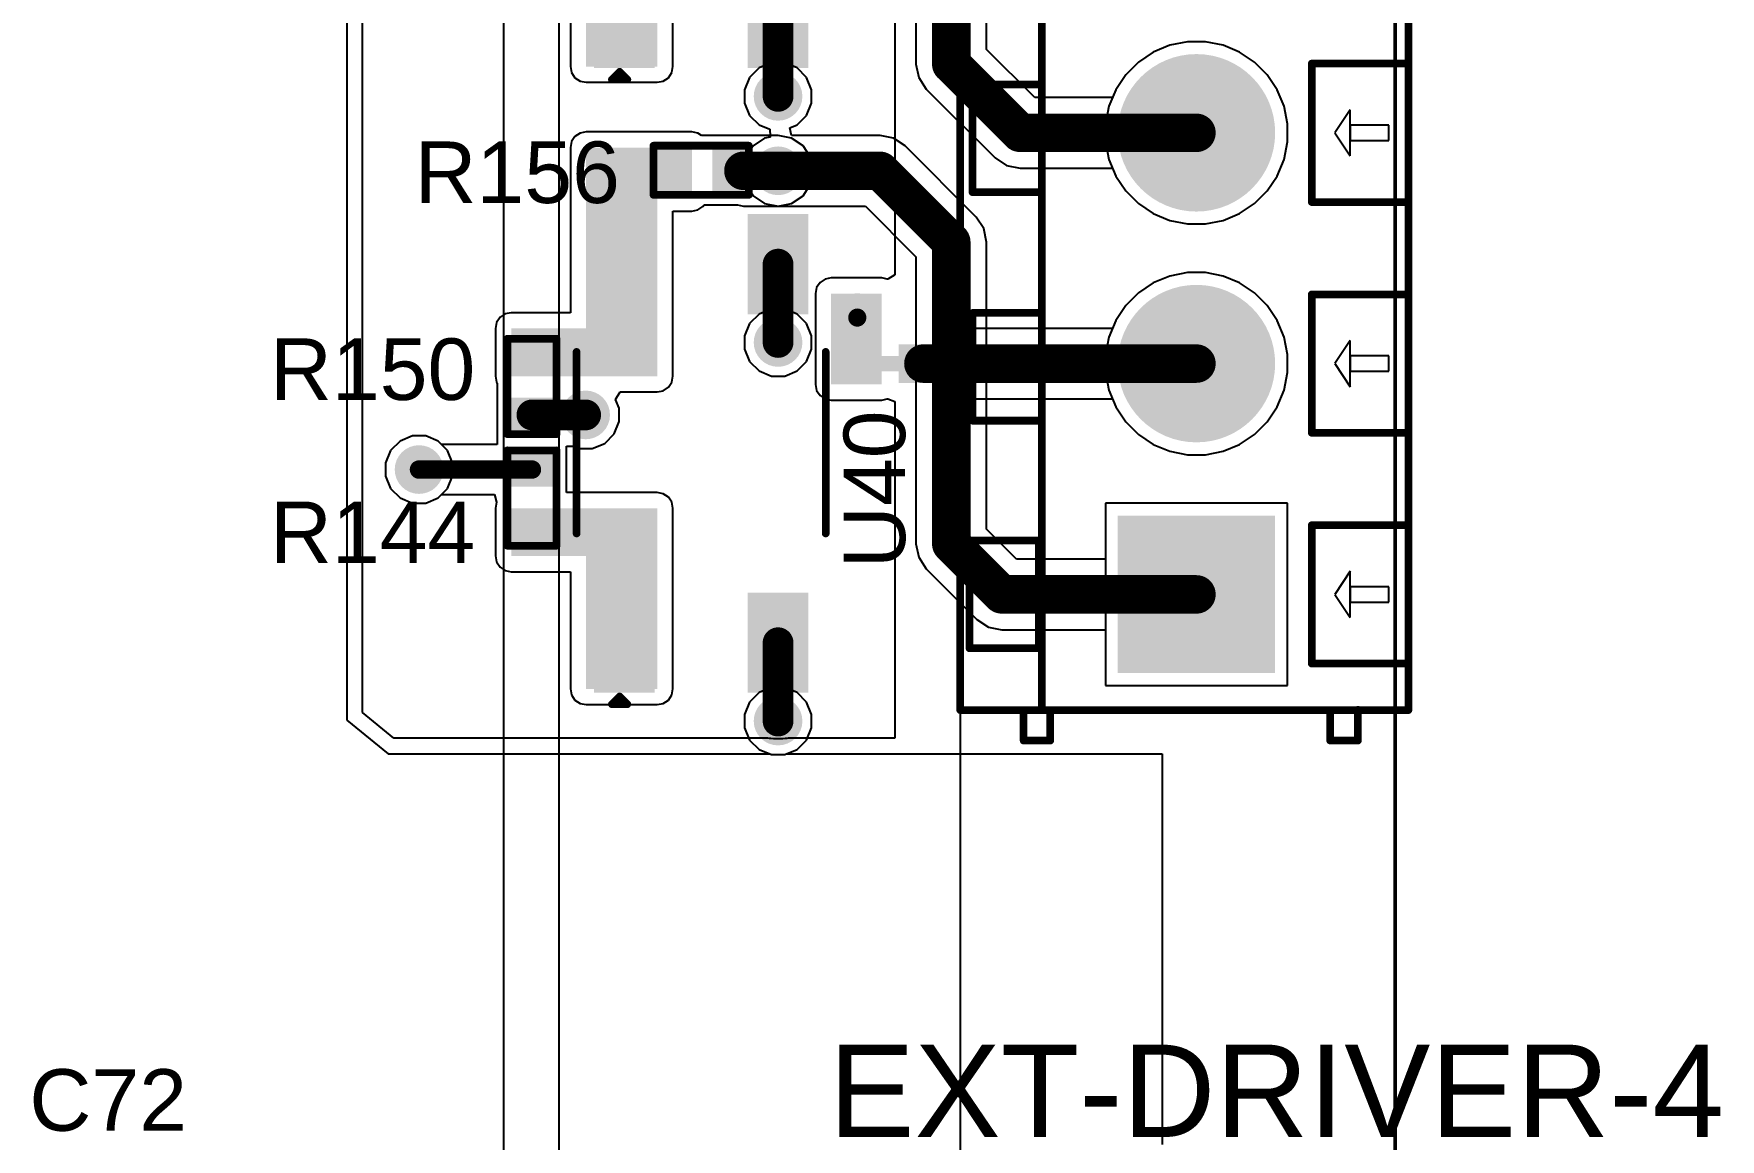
# Model space of a CAD drawing. Header units: millimetres. Extents: x 0 to 5423, y 0 to 5425.
# Drawn here: x 135.34 to 163.19, y 42.13 to 60.38 of the extents above; entities that cross this region are included whole.
import ezdxf

# ---------------------------------------------------------------- set-up
doc = ezdxf.new("R2010")
doc.units = ezdxf.units.MM
for name, color, linetype in [('BottomLayer', 5, 'Continuous'), ('BottomSolder', 6, 'Continuous'), ('MultiLayer', 9, 'Continuous'), ('PadHoleLayer', 156, 'Continuous'), ('TopLayer', 1, 'Continuous'), ('TopOverlay', 2, 'Continuous'), ('TopPaste', 8, 'Continuous'), ('TopSolder', 216, 'Continuous'), ('ViaHoleLayer', 16, 'Continuous')]:
    doc.layers.add(name, color=color, linetype=linetype)
doc.styles.add('Arial', font='', dxfattribs={"height": 0.2})
doc.styles.get('Arial').set_extended_font_data('Arial')

# ---------------------------------------------------------------- blocks, each defined once
blk = doc.blocks.new('N___T___P___41')
at = {"layer": 'TopLayer'}
for points in [[(-0.699, -0.318), (-0.699, 0.318), (-0.241, 0.318), (-0.241, -0.318)], [(0.241, -0.318), (0.241, 0.318), (0.699, 0.318), (0.699, -0.318)], [(-0.385, -0.127), (0.377, -0.127), (0.377, 0.127), (-0.385, 0.127)]]:
    blk.add_hatch(color=1, dxfattribs=at).paths.add_polyline_path(points)
at = {"layer": 'TopPaste'}
for points in [[(-0.699, -0.318), (-0.699, 0.318), (-0.241, 0.318), (-0.241, -0.318)], [(0.241, -0.318), (0.241, 0.318), (0.699, 0.318), (0.699, -0.318)]]:
    blk.add_hatch(color=8, dxfattribs=at).paths.add_polyline_path(points)
blk = doc.blocks.new('SOP_4_2_54_102')
at = {"layer": 'TopLayer'}
for points in [[(-3.85, 1.67), (-2.4, 1.67), (-2.4, 0.87), (-3.85, 0.87)], [(2.4, 1.67), (3.85, 1.67), (3.85, 0.87), (2.4, 0.87)], [(-3.85, -0.87), (-2.4, -0.87), (-2.4, -1.67), (-3.85, -1.67)], [(2.4, -0.87), (3.85, -0.87), (3.85, -1.67), (2.4, -1.67)]]:
    blk.add_hatch(color=1, dxfattribs=at).paths.add_polyline_path(points)
at = {"layer": 'TopPaste'}
for points in [[(-3.85, 1.67), (-2.4, 1.67), (-2.4, 0.87), (-3.85, 0.87)], [(2.4, 1.67), (3.85, 1.67), (3.85, 0.87), (2.4, 0.87)], [(-3.85, -0.87), (-2.4, -0.87), (-2.4, -1.67), (-3.85, -1.67)], [(2.4, -0.87), (3.85, -0.87), (3.85, -1.67), (2.4, -1.67)]]:
    blk.add_hatch(color=8, dxfattribs=at).paths.add_polyline_path(points)
at = {"layer": 'TopSolder'}
for points in [[(-3.952, 1.772), (-2.298, 1.772), (-2.298, 0.768), (-3.952, 0.768)], [(2.298, 1.772), (3.952, 1.772), (3.952, 0.768), (2.298, 0.768)], [(-3.952, -0.768), (-2.298, -0.768), (-2.298, -1.772), (-3.952, -1.772)], [(2.298, -0.768), (3.952, -0.768), (3.952, -1.772), (2.298, -1.772)]]:
    blk.add_hatch(color=216, dxfattribs=at).paths.add_polyline_path(points)
at = {"layer": 'TopOverlay', "const_width": 0.127}
for points in [[(-1.321, 2.057), (1.676, 2.057)], [(-4.14, 1.473), (-4.14, 1.219)], [(-4.14, 1.473), (-4.013, 1.346)], [(-4.013, 1.346), (-4.14, 1.219)], [(-1.321, -2.057), (1.676, -2.057)]]:
    blk.add_lwpolyline(points, dxfattribs=at)
at = {"layer": 'TopOverlay', "const_width": 0.0635}
for points in [[(-1.353, 2.057, 1), (-1.289, 2.057, 1)], [(1.645, 2.057, 1), (1.708, 2.057, 1)], [(-4.172, 1.473, 1), (-4.108, 1.473, 1)], [(-4.172, 1.473, 1), (-4.108, 1.473, 1)], [(-4.045, 1.346, 1), (-3.981, 1.346, 1)], [(-4.045, 1.346, 1), (-3.981, 1.346, 1)], [(-4.172, 1.219, 1), (-4.108, 1.219, 1)], [(-4.172, 1.219, 1), (-4.108, 1.219, 1)], [(-1.353, -2.057, 1), (-1.289, -2.057, 1)], [(1.645, -2.057, 1), (1.708, -2.057, 1)]]:
    blk.add_lwpolyline(points, format="xyb", close=True, dxfattribs=at)
blk = doc.blocks.new('SOP_4_2_54_103')
at = {"layer": 'TopLayer'}
for points in [[(-3.85, 1.67), (-2.4, 1.67), (-2.4, 0.87), (-3.85, 0.87)], [(2.4, 1.67), (3.85, 1.67), (3.85, 0.87), (2.4, 0.87)], [(-3.85, -0.87), (-2.4, -0.87), (-2.4, -1.67), (-3.85, -1.67)], [(2.4, -0.87), (3.85, -0.87), (3.85, -1.67), (2.4, -1.67)]]:
    blk.add_hatch(color=1, dxfattribs=at).paths.add_polyline_path(points)
at = {"layer": 'TopPaste'}
for points in [[(-3.85, 1.67), (-2.4, 1.67), (-2.4, 0.87), (-3.85, 0.87)], [(2.4, 1.67), (3.85, 1.67), (3.85, 0.87), (2.4, 0.87)], [(-3.85, -0.87), (-2.4, -0.87), (-2.4, -1.67), (-3.85, -1.67)], [(2.4, -0.87), (3.85, -0.87), (3.85, -1.67), (2.4, -1.67)]]:
    blk.add_hatch(color=8, dxfattribs=at).paths.add_polyline_path(points)
at = {"layer": 'TopSolder'}
for points in [[(-3.952, 1.772), (-2.298, 1.772), (-2.298, 0.768), (-3.952, 0.768)], [(2.298, 1.772), (3.952, 1.772), (3.952, 0.768), (2.298, 0.768)], [(-3.952, -0.768), (-2.298, -0.768), (-2.298, -1.772), (-3.952, -1.772)], [(2.298, -0.768), (3.952, -0.768), (3.952, -1.772), (2.298, -1.772)]]:
    blk.add_hatch(color=216, dxfattribs=at).paths.add_polyline_path(points)
at = {"layer": 'TopOverlay', "const_width": 0.127}
for points in [[(-1.321, 2.057), (1.676, 2.057)], [(-4.14, 1.473), (-4.14, 1.219)], [(-4.14, 1.473), (-4.013, 1.346)], [(-4.013, 1.346), (-4.14, 1.219)], [(-1.321, -2.057), (1.676, -2.057)]]:
    blk.add_lwpolyline(points, dxfattribs=at)
at = {"layer": 'TopOverlay', "const_width": 0.0635}
for points in [[(-1.353, 2.057, 1), (-1.289, 2.057, 1)], [(1.645, 2.057, 1), (1.708, 2.057, 1)], [(-4.172, 1.473, 1), (-4.108, 1.473, 1)], [(-4.172, 1.473, 1), (-4.108, 1.473, 1)], [(-4.045, 1.346, 1), (-3.981, 1.346, 1)], [(-4.045, 1.346, 1), (-3.981, 1.346, 1)], [(-4.172, 1.219, 1), (-4.108, 1.219, 1)], [(-4.172, 1.219, 1), (-4.108, 1.219, 1)], [(-1.353, -2.057, 1), (-1.289, -2.057, 1)], [(1.645, -2.057, 1), (1.708, -2.057, 1)]]:
    blk.add_lwpolyline(points, format="xyb", close=True, dxfattribs=at)
blk = doc.blocks.new('R___0402_148')
at = {"layer": 'TopLayer'}
for points in [[(-0.699, -0.318), (-0.699, 0.318), (-0.241, 0.318), (-0.241, -0.318)], [(0.241, -0.318), (0.241, 0.318), (0.699, 0.318), (0.699, -0.318)]]:
    blk.add_hatch(color=1, dxfattribs=at).paths.add_polyline_path(points)
at = {"layer": 'TopPaste'}
for points in [[(-0.699, -0.318), (-0.699, 0.318), (-0.241, 0.318), (-0.241, -0.318)], [(0.241, -0.318), (0.241, 0.318), (0.699, 0.318), (0.699, -0.318)]]:
    blk.add_hatch(color=8, dxfattribs=at).paths.add_polyline_path(points)
at = {"layer": 'TopSolder'}
for points in [[(-0.754, -0.373), (-0.754, 0.373), (-0.186, 0.373), (-0.186, -0.373)], [(0.186, -0.373), (0.186, 0.373), (0.754, 0.373), (0.754, -0.373)]]:
    blk.add_hatch(color=216, dxfattribs=at).paths.add_polyline_path(points)
at = {"layer": 'TopOverlay'}
for points, const_width in [([(-0.787, -0.406), (-0.787, 0.406)], 0.127), ([(-0.787, 0.406), (0.787, 0.406)], 0.127), ([(0.787, -0.406), (0.787, 0.406)], 0.127), ([(-0.787, -0.406), (0.787, -0.406)], 0.127), ([(-0.813, -0.432), (0.813, -0.432)], 0.00323)]:
    blk.add_lwpolyline(points, dxfattribs=dict(at, const_width=const_width))
for points, const_width in [([(-0.819, 0.406, 1), (-0.756, 0.406, 1)], 0.0635), ([(-0.819, 0.406, 1), (-0.756, 0.406, 1)], 0.0635), ([(0.756, 0.406, 1), (0.819, 0.406, 1)], 0.0635), ([(0.756, 0.406, 1), (0.819, 0.406, 1)], 0.0635), ([(-0.819, -0.406, 1), (-0.756, -0.406, 1)], 0.0635), ([(-0.819, -0.406, 1), (-0.756, -0.406, 1)], 0.0635), ([(-0.814, -0.432, 1), (-0.812, -0.432, 1)], 0.00161), ([(0.756, -0.406, 1), (0.819, -0.406, 1)], 0.0635), ([(0.756, -0.406, 1), (0.819, -0.406, 1)], 0.0635), ([(0.812, -0.432, 1), (0.814, -0.432, 1)], 0.00161)]:
    blk.add_lwpolyline(points, format="xyb", close=True, dxfattribs=dict(at, const_width=const_width))
blk = doc.blocks.new('R___0402_154')
at = {"layer": 'TopLayer'}
for points in [[(-0.699, -0.318), (-0.699, 0.317), (-0.241, 0.317), (-0.241, -0.318)], [(0.241, -0.318), (0.241, 0.317), (0.699, 0.317), (0.699, -0.318)]]:
    blk.add_hatch(color=1, dxfattribs=at).paths.add_polyline_path(points)
at = {"layer": 'TopPaste'}
for points in [[(-0.699, -0.318), (-0.699, 0.317), (-0.241, 0.317), (-0.241, -0.318)], [(0.241, -0.318), (0.241, 0.317), (0.699, 0.317), (0.699, -0.318)]]:
    blk.add_hatch(color=8, dxfattribs=at).paths.add_polyline_path(points)
at = {"layer": 'TopSolder'}
for points in [[(-0.754, -0.373), (-0.754, 0.373), (-0.186, 0.373), (-0.186, -0.373)], [(0.186, -0.373), (0.186, 0.373), (0.754, 0.373), (0.754, -0.373)]]:
    blk.add_hatch(color=216, dxfattribs=at).paths.add_polyline_path(points)
at = {"layer": 'TopOverlay'}
for points, const_width in [([(-0.787, -0.406), (-0.787, 0.406)], 0.127), ([(0.787, 0.406), (-0.787, 0.406)], 0.127), ([(0.787, -0.406), (0.787, 0.406)], 0.127), ([(0.787, -0.406), (-0.787, -0.406)], 0.127), ([(0.813, -0.432), (-0.813, -0.432)], 0.00323)]:
    blk.add_lwpolyline(points, dxfattribs=dict(at, const_width=const_width))
for points, const_width in [([(-0.819, 0.406, 1), (-0.756, 0.406, 1)], 0.0635), ([(-0.819, 0.406, 1), (-0.756, 0.406, 1)], 0.0635), ([(0.756, 0.406, 1), (0.819, 0.406, 1)], 0.0635), ([(0.756, 0.406, 1), (0.819, 0.406, 1)], 0.0635), ([(-0.819, -0.406, 1), (-0.756, -0.406, 1)], 0.0635), ([(-0.819, -0.406, 1), (-0.756, -0.406, 1)], 0.0635), ([(-0.814, -0.432, 1), (-0.812, -0.432, 1)], 0.00161), ([(0.756, -0.406, 1), (0.819, -0.406, 1)], 0.0635), ([(0.756, -0.406, 1), (0.819, -0.406, 1)], 0.0635), ([(0.812, -0.432, 1), (0.814, -0.432, 1)], 0.00161)]:
    blk.add_lwpolyline(points, format="xyb", close=True, dxfattribs=dict(at, const_width=const_width))
blk = doc.blocks.new('R___0402_160')
at = {"layer": 'TopLayer'}
for points in [[(-0.699, -0.318), (-0.699, 0.317), (-0.241, 0.317), (-0.241, -0.318)], [(0.241, -0.318), (0.241, 0.317), (0.699, 0.317), (0.699, -0.318)]]:
    blk.add_hatch(color=1, dxfattribs=at).paths.add_polyline_path(points)
at = {"layer": 'TopPaste'}
for points in [[(-0.699, -0.318), (-0.699, 0.317), (-0.241, 0.317), (-0.241, -0.318)], [(0.241, -0.318), (0.241, 0.317), (0.699, 0.317), (0.699, -0.318)]]:
    blk.add_hatch(color=8, dxfattribs=at).paths.add_polyline_path(points)
at = {"layer": 'TopSolder'}
for points in [[(-0.754, -0.373), (-0.754, 0.373), (-0.186, 0.373), (-0.186, -0.373)], [(0.186, -0.373), (0.186, 0.373), (0.754, 0.373), (0.754, -0.373)]]:
    blk.add_hatch(color=216, dxfattribs=at).paths.add_polyline_path(points)
at = {"layer": 'TopOverlay'}
for points, const_width in [([(-0.787, -0.406), (-0.787, 0.406)], 0.127), ([(0.787, 0.406), (-0.787, 0.406)], 0.127), ([(0.787, -0.406), (0.787, 0.406)], 0.127), ([(0.787, -0.406), (-0.787, -0.406)], 0.127), ([(0.813, -0.432), (-0.813, -0.432)], 0.00323)]:
    blk.add_lwpolyline(points, dxfattribs=dict(at, const_width=const_width))
for points, const_width in [([(-0.819, 0.406, 1), (-0.756, 0.406, 1)], 0.0635), ([(-0.819, 0.406, 1), (-0.756, 0.406, 1)], 0.0635), ([(0.756, 0.406, 1), (0.819, 0.406, 1)], 0.0635), ([(0.756, 0.406, 1), (0.819, 0.406, 1)], 0.0635), ([(-0.819, -0.406, 1), (-0.756, -0.406, 1)], 0.0635), ([(-0.819, -0.406, 1), (-0.756, -0.406, 1)], 0.0635), ([(-0.814, -0.432, 1), (-0.812, -0.432, 1)], 0.00161), ([(0.756, -0.406, 1), (0.819, -0.406, 1)], 0.0635), ([(0.756, -0.406, 1), (0.819, -0.406, 1)], 0.0635), ([(0.812, -0.432, 1), (0.814, -0.432, 1)], 0.00161)]:
    blk.add_lwpolyline(points, format="xyb", close=True, dxfattribs=dict(at, const_width=const_width))
blk = doc.blocks.new('DB125_3_81_8P_GN_S_301')
at = {"layer": 'BottomLayer'}
blk.add_hatch(color=5, dxfattribs=at).paths.add_polyline_path([(-14.585, 1.25), (-12.085, 1.25), (-12.085, -1.25), (-14.585, -1.25)])
h = blk.add_hatch(color=5, dxfattribs=at)
edge = h.paths.add_edge_path()
edge.add_arc((-9.525, 0), 1.25, 0, 360)
h = blk.add_hatch(color=5, dxfattribs=at)
edge = h.paths.add_edge_path()
edge.add_arc((-5.715, 0), 1.25, 0, 360)
at = {"layer": 'BottomSolder'}
blk.add_hatch(color=6, dxfattribs=at).paths.add_polyline_path([(-14.635, 1.3), (-12.035, 1.3), (-12.035, -1.3), (-14.635, -1.3)])
h = blk.add_hatch(color=6, dxfattribs=at)
edge = h.paths.add_edge_path()
edge.add_arc((-9.525, 0), 1.3, 0, 360)
h = blk.add_hatch(color=6, dxfattribs=at)
edge = h.paths.add_edge_path()
edge.add_arc((-5.715, 0), 1.3, 0, 360)
at = {"layer": 'MultiLayer'}
blk.add_hatch(color=9, dxfattribs=at).paths.add_polyline_path([(-14.585, 1.25), (-12.085, 1.25), (-12.085, -1.25), (-14.585, -1.25)])
h = blk.add_hatch(color=9, dxfattribs=at)
edge = h.paths.add_edge_path()
edge.add_arc((-9.525, 0), 1.25, 0, 360)
h = blk.add_hatch(color=9, dxfattribs=at)
edge = h.paths.add_edge_path()
edge.add_arc((-5.715, 0), 1.25, 0, 360)
at = {"layer": 'PadHoleLayer'}
h = blk.add_hatch(color=156, dxfattribs=at)
edge = h.paths.add_edge_path()
edge.add_arc((-13.335, 0), 0.625, 0, 360)
h = blk.add_hatch(color=156, dxfattribs=at)
edge = h.paths.add_edge_path()
edge.add_arc((-9.525, 0), 0.625, 0, 360)
h = blk.add_hatch(color=156, dxfattribs=at)
edge = h.paths.add_edge_path()
edge.add_arc((-5.715, 0), 0.625, 0, 360)
at = {"layer": 'TopLayer'}
blk.add_hatch(color=1, dxfattribs=at).paths.add_polyline_path([(-14.585, 1.25), (-12.085, 1.25), (-12.085, -1.25), (-14.585, -1.25)])
h = blk.add_hatch(color=1, dxfattribs=at)
edge = h.paths.add_edge_path()
edge.add_arc((-9.525, 0), 1.25, 0, 360)
h = blk.add_hatch(color=1, dxfattribs=at)
edge = h.paths.add_edge_path()
edge.add_arc((-5.715, 0), 1.25, 0, 360)
at = {"layer": 'TopSolder'}
blk.add_hatch(color=216, dxfattribs=at).paths.add_polyline_path([(-14.635, 1.3), (-12.035, 1.3), (-12.035, -1.3), (-14.635, -1.3)])
h = blk.add_hatch(color=216, dxfattribs=at)
edge = h.paths.add_edge_path()
edge.add_arc((-9.525, 0), 1.3, 0, 360)
h = blk.add_hatch(color=216, dxfattribs=at)
edge = h.paths.add_edge_path()
edge.add_arc((-5.715, 0), 1.3, 0, 360)
at = {"layer": 'TopOverlay'}
for p, q in [((-13.335, -2.286), (-13.716, -2.54)), ((-12.954, -2.54), (-13.335, -2.286)), ((-9.525, -2.286), (-9.906, -2.54)), ((-9.144, -2.54), (-9.525, -2.286)), ((-5.715, -2.286), (-6.096, -2.54)), ((-5.334, -2.54), (-5.715, -2.286)), ((-13.716, -2.54), (-12.954, -2.54)), ((-13.208, -2.54), (-13.462, -2.54)), ((-13.462, -2.54), (-13.462, -3.175)), ((-13.208, -3.175), (-13.208, -2.54)), ((-9.906, -2.54), (-9.144, -2.54)), ((-9.398, -2.54), (-9.652, -2.54)), ((-9.652, -2.54), (-9.652, -3.175)), ((-9.398, -3.175), (-9.398, -2.54)), ((-6.096, -2.54), (-5.334, -2.54)), ((-5.588, -2.54), (-5.842, -2.54)), ((-5.842, -2.54), (-5.842, -3.175)), ((-5.588, -3.175), (-5.588, -2.54)), ((-13.462, -3.175), (-13.208, -3.175)), ((-9.652, -3.175), (-9.398, -3.175)), ((-5.842, -3.175), (-5.588, -3.175))]:
    blk.add_line(p, q, dxfattribs=at)
at = {"layer": 'TopOverlay', "const_width": 0.127}
for points in [[(-15.245, 3.9), (-15.245, -3.5)], [(-15.245, 3.9), (15.245, 3.9)], [(-14.224, 3.747), (-14.224, 2.603)], [(-14.224, 3.747), (-12.446, 3.747)], [(-12.446, 3.747), (-12.446, 2.603)], [(-10.467, 3.697), (-10.467, 2.554)], [(-10.467, 3.697), (-8.689, 3.697)], [(-8.689, 3.697), (-8.689, 2.554)], [(-6.695, 3.697), (-6.695, 2.554)], [(-6.695, 3.697), (-4.917, 3.697)], [(-4.917, 3.697), (-4.917, 2.554)], [(-15.748, 2.853), (-15.748, 2.413)], [(-15.748, 2.853), (-15.245, 2.853)], [(-15.245, 2.554), (15.245, 2.554)], [(-14.224, 2.603), (-12.446, 2.603)], [(-10.467, 2.554), (-8.689, 2.554)], [(-6.695, 2.554), (-4.917, 2.554)], [(-15.748, 2.413), (-15.245, 2.413)], [(-14.478, -1.905), (-12.192, -1.905)], [(-14.478, -1.905), (-14.478, -3.5)], [(-12.192, -1.905), (-12.192, -3.5)], [(-10.668, -1.905), (-8.382, -1.905)], [(-10.668, -1.905), (-10.668, -3.5)], [(-8.382, -1.905), (-8.382, -3.5)], [(-6.858, -1.905), (-4.572, -1.905)], [(-6.858, -1.905), (-6.858, -3.5)], [(-4.572, -1.905), (-4.572, -3.5)], [(-15.748, -2.209), (-15.748, -2.667)], [(-15.748, -2.209), (-15.245, -2.209)], [(-15.748, -2.667), (-15.24, -2.667)], [(-15.245, -3.5), (15.245, -3.5)], [(-14.478, -3.5), (-14.036, -3.5)], [(-12.7, -3.5), (-12.192, -3.5)], [(-10.668, -3.5), (-10.226, -3.5)], [(-8.89, -3.5), (-8.382, -3.5)], [(-6.858, -3.5), (-6.416, -3.5)], [(-5.08, -3.5), (-4.572, -3.5)]]:
    blk.add_lwpolyline(points, dxfattribs=at)
at = {"layer": 'TopOverlay', "const_width": 0.0635}
for points in [[(-15.277, 3.9, 1), (-15.213, 3.9, 1)], [(-15.277, 3.9, 1), (-15.213, 3.9, 1)], [(-14.256, 3.747, 1), (-14.192, 3.747, 1)], [(-14.256, 3.747, 1), (-14.192, 3.747, 1)], [(-12.478, 3.747, 1), (-12.414, 3.747, 1)], [(-12.478, 3.747, 1), (-12.414, 3.747, 1)], [(-10.499, 3.697, 1), (-10.435, 3.697, 1)], [(-10.499, 3.697, 1), (-10.435, 3.697, 1)], [(-8.721, 3.697, 1), (-8.657, 3.697, 1)], [(-8.721, 3.697, 1), (-8.657, 3.697, 1)], [(-6.727, 3.697, 1), (-6.663, 3.697, 1)], [(-6.727, 3.697, 1), (-6.663, 3.697, 1)], [(-4.949, 3.697, 1), (-4.885, 3.697, 1)], [(-4.949, 3.697, 1), (-4.885, 3.697, 1)], [(-15.78, 2.853, 1), (-15.716, 2.853, 1)], [(-15.78, 2.853, 1), (-15.716, 2.853, 1)], [(-15.277, 2.853, 1), (-15.213, 2.853, 1)], [(-15.277, 2.554, 1), (-15.213, 2.554, 1)], [(-14.256, 2.603, 1), (-14.192, 2.603, 1)], [(-14.256, 2.603, 1), (-14.192, 2.603, 1)], [(-12.478, 2.603, 1), (-12.414, 2.603, 1)], [(-12.478, 2.603, 1), (-12.414, 2.603, 1)], [(-10.499, 2.554, 1), (-10.435, 2.554, 1)], [(-10.499, 2.554, 1), (-10.435, 2.554, 1)], [(-8.721, 2.554, 1), (-8.657, 2.554, 1)], [(-8.721, 2.554, 1), (-8.657, 2.554, 1)], [(-6.727, 2.554, 1), (-6.663, 2.554, 1)], [(-6.727, 2.554, 1), (-6.663, 2.554, 1)], [(-4.949, 2.554, 1), (-4.885, 2.554, 1)], [(-4.949, 2.554, 1), (-4.885, 2.554, 1)], [(-15.78, 2.413, 1), (-15.716, 2.413, 1)], [(-15.78, 2.413, 1), (-15.716, 2.413, 1)], [(-15.277, 2.413, 1), (-15.213, 2.413, 1)], [(-14.51, -1.905, 1), (-14.446, -1.905, 1)], [(-14.51, -1.905, 1), (-14.446, -1.905, 1)], [(-12.224, -1.905, 1), (-12.16, -1.905, 1)], [(-12.224, -1.905, 1), (-12.16, -1.905, 1)], [(-10.7, -1.905, 1), (-10.636, -1.905, 1)], [(-10.7, -1.905, 1), (-10.636, -1.905, 1)], [(-8.414, -1.905, 1), (-8.35, -1.905, 1)], [(-8.414, -1.905, 1), (-8.35, -1.905, 1)], [(-6.89, -1.905, 1), (-6.826, -1.905, 1)], [(-6.89, -1.905, 1), (-6.826, -1.905, 1)], [(-4.604, -1.905, 1), (-4.54, -1.905, 1)], [(-4.604, -1.905, 1), (-4.54, -1.905, 1)], [(-15.78, -2.209, 1), (-15.716, -2.209, 1)], [(-15.78, -2.209, 1), (-15.716, -2.209, 1)], [(-15.277, -2.209, 1), (-15.213, -2.209, 1)], [(-15.78, -2.667, 1), (-15.716, -2.667, 1)], [(-15.78, -2.667, 1), (-15.716, -2.667, 1)], [(-15.272, -2.667, 1), (-15.208, -2.667, 1)], [(-15.277, -3.5, 1), (-15.213, -3.5, 1)], [(-15.277, -3.5, 1), (-15.213, -3.5, 1)], [(-14.51, -3.5, 1), (-14.446, -3.5, 1)], [(-14.51, -3.5, 1), (-14.446, -3.5, 1)], [(-14.068, -3.5, 1), (-14.004, -3.5, 1)], [(-12.732, -3.5, 1), (-12.668, -3.5, 1)], [(-12.224, -3.5, 1), (-12.16, -3.5, 1)], [(-12.224, -3.5, 1), (-12.16, -3.5, 1)], [(-10.7, -3.5, 1), (-10.636, -3.5, 1)], [(-10.7, -3.5, 1), (-10.636, -3.5, 1)], [(-10.258, -3.5, 1), (-10.194, -3.5, 1)], [(-8.922, -3.5, 1), (-8.858, -3.5, 1)], [(-8.414, -3.5, 1), (-8.35, -3.5, 1)], [(-8.414, -3.5, 1), (-8.35, -3.5, 1)], [(-6.89, -3.5, 1), (-6.826, -3.5, 1)], [(-6.89, -3.5, 1), (-6.826, -3.5, 1)], [(-6.448, -3.5, 1), (-6.384, -3.5, 1)], [(-5.112, -3.5, 1), (-5.048, -3.5, 1)], [(-4.604, -3.5, 1), (-4.54, -3.5, 1)], [(-4.604, -3.5, 1), (-4.54, -3.5, 1)]]:
    blk.add_lwpolyline(points, format="xyb", close=True, dxfattribs=at)

msp = doc.modelspace()

# ---------------------------------------------------------------- hatches: boundary and pattern name
at = {"layer": 'BottomLayer'}
h = msp.add_hatch(color=5, dxfattribs=at)
edge = h.paths.add_edge_path()
edge.add_arc((147.635, 59.343), 0.3, 0, 360)
h = msp.add_hatch(color=5, dxfattribs=at)
edge = h.paths.add_edge_path()
edge.add_arc((147.635, 58.114), 0.3, 0, 360)
h = msp.add_hatch(color=5, dxfattribs=at)
edge = h.paths.add_edge_path()
edge.add_arc((148.943, 55.691), 0.3, 0, 360)
h = msp.add_hatch(color=5, dxfattribs=at)
edge = h.paths.add_edge_path()
edge.add_arc((147.635, 55.28), 0.3, 0, 360)
h = msp.add_hatch(color=5, dxfattribs=at)
edge = h.paths.add_edge_path()
edge.add_arc((144.458, 54.084), 0.3, 0, 360)
h = msp.add_hatch(color=5, dxfattribs=at)
edge = h.paths.add_edge_path()
edge.add_arc((141.707, 53.182), 0.3, 0, 360)
h = msp.add_hatch(color=5, dxfattribs=at)
edge = h.paths.add_edge_path()
edge.add_arc((147.635, 49.03), 0.3, 0, 360)
at = {"layer": 'BottomSolder'}
h = msp.add_hatch(color=6, dxfattribs=at)
edge = h.paths.add_edge_path()
edge.add_arc((147.635, 59.343), 0.402, 0, 360)
h = msp.add_hatch(color=6, dxfattribs=at)
edge = h.paths.add_edge_path()
edge.add_arc((147.635, 58.114), 0.402, 0, 360)
h = msp.add_hatch(color=6, dxfattribs=at)
edge = h.paths.add_edge_path()
edge.add_arc((148.943, 55.691), 0.402, 0, 360)
h = msp.add_hatch(color=6, dxfattribs=at)
edge = h.paths.add_edge_path()
edge.add_arc((147.635, 55.28), 0.402, 0, 360)
h = msp.add_hatch(color=6, dxfattribs=at)
edge = h.paths.add_edge_path()
edge.add_arc((144.458, 54.084), 0.402, 0, 360)
h = msp.add_hatch(color=6, dxfattribs=at)
edge = h.paths.add_edge_path()
edge.add_arc((141.707, 53.182), 0.402, 0, 360)
h = msp.add_hatch(color=6, dxfattribs=at)
edge = h.paths.add_edge_path()
edge.add_arc((147.635, 49.03), 0.402, 0, 360)
at = {"layer": 'TopLayer'}
for points in [[(145.641, 59.834), (145.641, 62.817), (144.464, 62.817), (144.464, 59.834)], [(144.464, 58.496), (144.464, 54.723), (145.641, 54.723), (145.641, 58.496)], [(144.464, 57.708), (146.212, 57.708), (146.212, 58.496), (144.464, 58.496)], [(149.346, 54.588), (149.346, 56.086), (148.511, 56.086), (148.511, 54.588)], [(145.61, 55.512), (143.228, 55.512), (143.228, 54.723), (145.61, 54.723)], [(149.628, 54.613), (151.032, 54.613), (151.032, 55.248), (149.628, 55.248)], [(145.61, 52.543), (143.228, 52.543), (143.228, 51.755), (145.61, 51.755)], [(145.641, 49.56), (145.641, 52.543), (144.464, 52.543), (144.464, 49.56)]]:
    msp.add_hatch(color=1, dxfattribs=at).paths.add_polyline_path(points)
h = msp.add_hatch(color=1, dxfattribs=at)
edge = h.paths.add_edge_path()
edge.add_arc((147.635, 59.343), 0.3, 0, 360)
h = msp.add_hatch(color=1, dxfattribs=at)
edge = h.paths.add_edge_path()
edge.add_arc((147.635, 58.114), 0.3, 0, 360)
h = msp.add_hatch(color=1, dxfattribs=at)
edge = h.paths.add_edge_path()
edge.add_arc((148.943, 55.691), 0.3, 0, 360)
h = msp.add_hatch(color=1, dxfattribs=at)
edge = h.paths.add_edge_path()
edge.add_arc((147.635, 55.28), 0.3, 0, 360)
h = msp.add_hatch(color=1, dxfattribs=at)
edge = h.paths.add_edge_path()
edge.add_arc((144.458, 54.084), 0.3, 0, 360)
h = msp.add_hatch(color=1, dxfattribs=at)
edge = h.paths.add_edge_path()
edge.add_arc((141.707, 53.182), 0.3, 0, 360)
h = msp.add_hatch(color=1, dxfattribs=at)
edge = h.paths.add_edge_path()
edge.add_arc((147.635, 49.03), 0.3, 0, 360)
at = {"layer": 'TopSolder'}
h = msp.add_hatch(color=216, dxfattribs=at)
edge = h.paths.add_edge_path()
edge.add_arc((147.635, 59.343), 0.402, 0, 360)
h = msp.add_hatch(color=216, dxfattribs=at)
edge = h.paths.add_edge_path()
edge.add_arc((147.635, 58.114), 0.402, 0, 360)
h = msp.add_hatch(color=216, dxfattribs=at)
edge = h.paths.add_edge_path()
edge.add_arc((148.943, 55.691), 0.402, 0, 360)
h = msp.add_hatch(color=216, dxfattribs=at)
edge = h.paths.add_edge_path()
edge.add_arc((147.635, 55.28), 0.402, 0, 360)
h = msp.add_hatch(color=216, dxfattribs=at)
edge = h.paths.add_edge_path()
edge.add_arc((144.458, 54.084), 0.402, 0, 360)
h = msp.add_hatch(color=216, dxfattribs=at)
edge = h.paths.add_edge_path()
edge.add_arc((141.707, 53.182), 0.402, 0, 360)
h = msp.add_hatch(color=216, dxfattribs=at)
edge = h.paths.add_edge_path()
edge.add_arc((147.635, 49.03), 0.402, 0, 360)
at = {"layer": 'ViaHoleLayer'}
h = msp.add_hatch(color=16, dxfattribs=at)
edge = h.paths.add_edge_path()
edge.add_arc((147.635, 59.343), 0.15, 0, 360)
h = msp.add_hatch(color=16, dxfattribs=at)
edge = h.paths.add_edge_path()
edge.add_arc((147.635, 58.114), 0.15, 0, 360)
h = msp.add_hatch(color=16, dxfattribs=at)
edge = h.paths.add_edge_path()
edge.add_arc((148.943, 55.691), 0.15, 0, 360)
h = msp.add_hatch(color=16, dxfattribs=at)
edge = h.paths.add_edge_path()
edge.add_arc((147.635, 55.28), 0.15, 0, 360)
h = msp.add_hatch(color=16, dxfattribs=at)
edge = h.paths.add_edge_path()
edge.add_arc((144.458, 54.084), 0.15, 0, 360)
h = msp.add_hatch(color=16, dxfattribs=at)
edge = h.paths.add_edge_path()
edge.add_arc((141.707, 53.182), 0.15, 0, 360)
h = msp.add_hatch(color=16, dxfattribs=at)
edge = h.paths.add_edge_path()
edge.add_arc((147.635, 49.03), 0.15, 0, 360)

# ---------------------------------------------------------------- linework, layer by layer
at = {"layer": 'BottomLayer'}
for p, q in [((157.81, 155.456), (157.81, 13.444)), ((144.018, 13.444), (144.018, 69.91)), ((143.104, 69.042), (143.104, 36.54)), ((149.912, 66.591), (149.912, 59.876)), ((151.078, 60.118), (151.078, 66.794)), ((154.105, 60.187), (153.831, 60.074)), ((154.395, 60.245), (154.105, 60.187)), ((154.692, 60.245), (154.395, 60.245)), ((154.982, 60.187), (154.692, 60.245)), ((155.256, 60.074), (154.982, 60.187)), ((147.524, 59.897), (147.321, 59.813)), ((147.745, 59.897), (147.524, 59.897)), ((147.949, 59.813), (147.745, 59.897)), ((149.912, 59.876), (149.957, 59.653)), ((151.872, 59.323), (151.078, 60.118)), ((153.585, 59.909), (153.375, 59.699)), ((153.831, 60.074), (153.585, 59.909)), ((155.502, 59.909), (155.256, 60.074)), ((155.712, 59.699), (155.502, 59.909)), ((147.165, 59.657), (147.081, 59.453)), ((147.321, 59.813), (147.165, 59.657)), ((148.104, 59.657), (147.949, 59.813)), ((148.189, 59.453), (148.104, 59.657)), ((149.957, 59.653), (150.083, 59.464)), ((153.375, 59.699), (153.211, 59.453)), ((155.876, 59.453), (155.712, 59.699)), ((147.081, 59.453), (147.081, 59.233)), ((148.189, 59.233), (148.189, 59.453)), ((150.083, 59.464), (151.219, 58.329)), ((153.157, 59.323), (151.872, 59.323)), ((153.211, 59.453), (153.157, 59.323)), ((155.99, 59.179), (155.876, 59.453)), ((147.081, 59.233), (147.165, 59.029)), ((148.104, 59.029), (148.189, 59.233)), ((156.047, 58.889), (155.99, 59.179)), ((147.165, 59.029), (147.321, 58.873)), ((147.321, 58.873), (147.499, 58.799)), ((147.499, 58.799), (147.506, 58.688)), ((147.829, 58.824), (147.949, 58.873)), ((147.855, 58.697), (147.829, 58.824)), ((147.949, 58.873), (148.104, 59.029)), ((156.047, 58.593), (156.047, 58.889)), ((147.223, 58.526), (147.096, 58.337)), ((147.412, 58.652), (147.223, 58.526)), ((147.503, 58.671), (147.412, 58.652)), ((147.506, 58.688), (147.503, 58.671)), ((149.319, 58.697), (147.855, 58.697)), ((149.541, 58.652), (149.319, 58.697)), ((149.731, 58.526), (149.541, 58.652)), ((150.907, 57.35), (149.731, 58.526)), ((155.99, 58.302), (156.047, 58.593)), ((147.096, 58.337), (147.052, 58.114)), ((151.219, 58.329), (151.408, 58.202)), ((155.876, 58.028), (155.99, 58.302)), ((147.052, 58.114), (147.096, 57.891)), ((151.408, 58.202), (151.631, 58.158)), ((151.631, 58.158), (153.157, 58.158)), ((153.157, 58.158), (153.211, 58.028)), ((153.211, 58.028), (153.375, 57.782)), ((155.712, 57.782), (155.876, 58.028)), ((147.096, 57.891), (147.223, 57.702)), ((147.223, 57.702), (147.412, 57.576)), ((153.375, 57.782), (153.585, 57.572)), ((155.502, 57.572), (155.712, 57.782)), ((147.412, 57.576), (147.635, 57.531)), ((147.635, 57.531), (149.077, 57.531)), ((149.077, 57.531), (149.912, 56.696)), ((153.585, 57.572), (153.831, 57.408)), ((153.831, 57.408), (154.105, 57.294)), ((154.982, 57.294), (155.256, 57.408)), ((155.256, 57.408), (155.502, 57.572)), ((151.033, 57.161), (150.907, 57.35)), ((151.078, 56.938), (151.033, 57.161)), ((154.105, 57.294), (154.395, 57.237)), ((154.395, 57.237), (154.692, 57.237)), ((154.692, 57.237), (154.982, 57.294)), ((151.078, 52.197), (151.078, 56.938)), ((149.912, 56.696), (149.912, 51.956)), ((153.831, 56.264), (153.585, 56.099)), ((154.105, 56.377), (153.831, 56.264)), ((154.395, 56.435), (154.105, 56.377)), ((154.692, 56.435), (154.395, 56.435)), ((154.982, 56.377), (154.692, 56.435)), ((155.256, 56.264), (154.982, 56.377)), ((155.502, 56.099), (155.256, 56.264)), ((153.585, 56.099), (153.375, 55.889)), ((155.712, 55.889), (155.502, 56.099)), ((147.321, 55.749), (147.165, 55.593)), ((147.524, 55.834), (147.321, 55.749)), ((147.745, 55.834), (147.524, 55.834)), ((147.949, 55.749), (147.745, 55.834)), ((148.104, 55.593), (147.949, 55.749)), ((153.375, 55.889), (153.211, 55.643)), ((155.876, 55.643), (155.712, 55.889)), ((147.165, 55.593), (147.081, 55.39)), ((148.189, 55.39), (148.104, 55.593)), ((153.211, 55.643), (153.097, 55.369)), ((155.99, 55.369), (155.876, 55.643)), ((147.081, 55.39), (147.081, 55.169)), ((147.081, 55.169), (147.165, 54.966)), ((148.104, 54.966), (148.189, 55.169)), ((148.189, 55.169), (148.189, 55.39)), ((153.097, 55.369), (153.039, 55.079)), ((156.047, 55.079), (155.99, 55.369)), ((147.165, 54.966), (147.321, 54.81)), ((147.949, 54.81), (148.104, 54.966)), ((153.039, 55.079), (153.039, 54.783)), ((156.047, 54.783), (156.047, 55.079)), ((147.321, 54.81), (147.524, 54.726)), ((147.524, 54.726), (147.745, 54.726)), ((147.745, 54.726), (147.949, 54.81)), ((153.039, 54.783), (153.097, 54.492)), ((155.99, 54.492), (156.047, 54.783)), ((153.097, 54.492), (153.211, 54.218)), ((155.876, 54.218), (155.99, 54.492)), ((153.211, 54.218), (153.375, 53.972)), ((155.712, 53.972), (155.876, 54.218)), ((153.375, 53.972), (153.585, 53.762)), ((153.585, 53.762), (153.831, 53.598)), ((155.256, 53.598), (155.502, 53.762)), ((155.502, 53.762), (155.712, 53.972)), ((141.237, 53.496), (141.153, 53.293)), ((141.393, 53.652), (141.237, 53.496)), ((141.596, 53.736), (141.393, 53.652)), ((141.817, 53.736), (141.596, 53.736)), ((142.02, 53.652), (141.817, 53.736)), ((142.176, 53.496), (142.02, 53.652)), ((142.261, 53.293), (142.176, 53.496)), ((153.831, 53.598), (154.105, 53.484)), ((154.105, 53.484), (154.395, 53.427)), ((154.692, 53.427), (154.982, 53.484)), ((154.982, 53.484), (155.256, 53.598)), ((141.153, 53.293), (141.153, 53.072)), ((142.261, 53.072), (142.261, 53.293)), ((154.395, 53.427), (154.692, 53.427)), ((141.153, 53.072), (141.237, 52.869)), ((142.176, 52.869), (142.261, 53.072)), ((141.237, 52.869), (141.393, 52.713)), ((141.393, 52.713), (141.596, 52.628)), ((141.817, 52.628), (142.02, 52.713)), ((142.02, 52.713), (142.176, 52.869)), ((141.596, 52.628), (141.817, 52.628)), ((156.047, 52.625), (153.039, 52.625)), ((153.039, 52.625), (153.039, 51.703)), ((156.047, 49.617), (156.047, 52.625)), ((151.571, 51.703), (151.078, 52.197)), ((149.912, 51.956), (149.957, 51.733)), ((149.957, 51.733), (150.083, 51.544)), ((150.083, 51.544), (150.918, 50.709)), ((153.039, 51.703), (151.571, 51.703)), ((150.918, 50.709), (151.107, 50.582)), ((151.107, 50.582), (151.33, 50.538)), ((151.33, 50.538), (153.039, 50.538)), ((153.039, 50.538), (153.039, 49.617)), ((147.524, 49.584), (147.321, 49.499)), ((147.745, 49.584), (147.524, 49.584)), ((147.949, 49.499), (147.745, 49.584)), ((153.039, 49.617), (156.047, 49.617)), ((147.165, 49.343), (147.081, 49.14)), ((147.321, 49.499), (147.165, 49.343)), ((148.104, 49.343), (147.949, 49.499)), ((148.189, 49.14), (148.104, 49.343)), ((147.081, 49.14), (147.081, 48.919)), ((148.189, 48.919), (148.189, 49.14)), ((147.081, 48.919), (147.165, 48.716)), ((148.104, 48.716), (148.189, 48.919)), ((147.165, 48.716), (147.321, 48.56)), ((147.321, 48.56), (147.524, 48.476)), ((147.524, 48.476), (147.745, 48.476)), ((147.745, 48.476), (147.949, 48.56)), ((147.949, 48.56), (148.104, 48.716))]:
    msp.add_line(p, q, dxfattribs=at)
at = {"layer": 'BottomLayer', "const_width": 0.635}
for points in [[(150.495, 59.876), (150.495, 66.832)], [(150.495, 59.876), (151.631, 58.741)], [(151.631, 58.741), (154.543, 58.741)], [(147.635, 58.114), (149.319, 58.114)], [(149.319, 58.114), (150.495, 56.938)], [(150.495, 51.956), (150.495, 56.938)], [(150.495, 51.956), (151.33, 51.121)], [(151.33, 51.121), (154.543, 51.121)]]:
    msp.add_lwpolyline(points, dxfattribs=at)
at = {"layer": 'BottomLayer', "const_width": 0.318}
for points in [[(150.336, 59.876, 1), (150.654, 59.876, 1)], [(150.336, 59.876, 1), (150.654, 59.876, 1)], [(151.472, 58.741, 1), (151.789, 58.741, 1)], [(151.472, 58.741, 1), (151.789, 58.741, 1)], [(154.385, 58.741, 1), (154.702, 58.741, 1)], [(147.476, 58.114, 1), (147.793, 58.114, 1)], [(149.16, 58.114, 1), (149.477, 58.114, 1)], [(149.16, 58.114, 1), (149.477, 58.114, 1)], [(150.336, 56.938, 1), (150.654, 56.938, 1)], [(150.336, 56.938, 1), (150.654, 56.938, 1)], [(150.336, 51.956, 1), (150.654, 51.956, 1)], [(150.336, 51.956, 1), (150.654, 51.956, 1)], [(151.171, 51.121, 1), (151.489, 51.121, 1)], [(151.171, 51.121, 1), (151.489, 51.121, 1)], [(154.385, 51.121, 1), (154.702, 51.121, 1)]]:
    msp.add_lwpolyline(points, format="xyb", close=True, dxfattribs=at)
at = {"layer": 'TopLayer'}
for p, q in [((157.836, 155.245), (157.836, 5.489)), ((145.9, 59.834), (145.9, 62.817)), ((150.647, 55.513), (150.647, 61.968)), ((144.205, 61.77), (144.205, 59.834)), ((140.513, 61.265), (140.513, 49.17)), ((140.772, 49.17), (140.772, 61.265)), ((149.565, 61.083), (149.565, 56.398)), ((154.105, 60.187), (153.831, 60.074)), ((154.395, 60.245), (154.105, 60.187)), ((154.692, 60.245), (154.395, 60.245)), ((154.982, 60.187), (154.692, 60.245)), ((155.256, 60.074), (154.982, 60.187)), ((153.585, 59.909), (153.375, 59.699)), ((153.831, 60.074), (153.585, 59.909)), ((155.502, 59.909), (155.256, 60.074)), ((155.712, 59.699), (155.502, 59.909)), ((144.205, 59.834), (144.225, 59.735)), ((144.225, 59.735), (144.281, 59.651)), ((144.281, 59.651), (144.365, 59.595)), ((145.74, 59.595), (145.824, 59.651)), ((145.824, 59.651), (145.88, 59.735)), ((145.88, 59.735), (145.9, 59.834)), ((153.375, 59.699), (153.211, 59.453)), ((155.876, 59.453), (155.712, 59.699)), ((144.365, 59.595), (144.464, 59.575)), ((144.464, 59.575), (145.641, 59.575)), ((145.641, 59.575), (145.74, 59.595)), ((153.211, 59.453), (153.097, 59.179)), ((155.99, 59.179), (155.876, 59.453)), ((153.097, 59.179), (153.039, 58.889)), ((156.047, 58.889), (155.99, 59.179)), ((153.039, 58.889), (153.039, 58.593)), ((156.047, 58.593), (156.047, 58.889)), ((144.225, 58.595), (144.205, 58.496)), ((144.205, 58.496), (144.205, 57.708)), ((144.281, 58.679), (144.225, 58.595)), ((144.365, 58.735), (144.281, 58.679)), ((144.464, 58.755), (144.365, 58.735)), ((146.212, 58.755), (144.464, 58.755)), ((146.311, 58.735), (146.212, 58.755)), ((146.373, 58.694), (146.311, 58.735)), ((147.049, 58.694), (146.373, 58.694)), ((147.063, 58.697), (147.049, 58.694)), ((147.635, 58.697), (147.063, 58.697)), ((147.858, 58.652), (147.635, 58.697)), ((148.047, 58.526), (147.858, 58.652)), ((148.173, 58.337), (148.047, 58.526)), ((153.039, 58.593), (153.097, 58.302)), ((155.99, 58.302), (156.047, 58.593)), ((148.217, 58.114), (148.173, 58.337)), ((153.097, 58.302), (153.211, 58.028)), ((155.876, 58.028), (155.99, 58.302)), ((148.173, 57.891), (148.217, 58.114)), ((153.211, 58.028), (153.375, 57.782)), ((155.712, 57.782), (155.876, 58.028)), ((144.205, 57.708), (144.205, 57.708)), ((144.205, 57.708), (144.205, 55.771)), ((147.858, 57.576), (148.047, 57.702)), ((148.047, 57.702), (148.173, 57.891)), ((153.375, 57.782), (153.585, 57.572)), ((155.502, 57.572), (155.712, 57.782)), ((145.9, 54.723), (145.9, 57.449)), ((145.9, 57.449), (146.212, 57.449)), ((146.212, 57.449), (146.311, 57.469)), ((146.311, 57.469), (146.395, 57.525)), ((146.395, 57.525), (146.413, 57.551)), ((146.413, 57.551), (146.964, 57.551)), ((146.964, 57.551), (147.063, 57.531)), ((147.063, 57.531), (147.635, 57.531)), ((147.635, 57.531), (147.858, 57.576)), ((153.585, 57.572), (153.831, 57.408)), ((153.831, 57.408), (154.105, 57.294)), ((154.982, 57.294), (155.256, 57.408)), ((155.256, 57.408), (155.502, 57.572)), ((154.105, 57.294), (154.395, 57.237)), ((154.395, 57.237), (154.692, 57.237)), ((154.692, 57.237), (154.982, 57.294)), ((148.328, 56.269), (148.272, 56.185)), ((148.412, 56.325), (148.328, 56.269)), ((148.511, 56.345), (148.412, 56.325)), ((149.346, 56.345), (148.511, 56.345)), ((149.438, 56.327), (149.346, 56.345)), ((149.447, 56.327), (149.438, 56.327)), ((149.565, 56.398), (149.447, 56.327)), ((153.831, 56.264), (153.585, 56.099)), ((154.105, 56.377), (153.831, 56.264)), ((154.395, 56.435), (154.105, 56.377)), ((154.692, 56.435), (154.395, 56.435)), ((154.982, 56.377), (154.692, 56.435)), ((155.256, 56.264), (154.982, 56.377)), ((155.502, 56.099), (155.256, 56.264)), ((148.272, 56.185), (148.252, 56.086)), ((148.252, 56.086), (148.252, 54.588)), ((153.585, 56.099), (153.375, 55.889)), ((155.712, 55.889), (155.502, 56.099)), ((143.129, 55.751), (143.045, 55.695)), ((143.228, 55.771), (143.129, 55.751)), ((144.205, 55.771), (143.228, 55.771)), ((153.375, 55.889), (153.211, 55.643)), ((155.876, 55.643), (155.712, 55.889)), ((142.988, 55.611), (142.969, 55.512)), ((142.969, 55.512), (142.969, 54.723)), ((143.045, 55.695), (142.988, 55.611)), ((153.157, 55.513), (150.647, 55.513)), ((153.211, 55.643), (153.157, 55.513)), ((155.99, 55.369), (155.876, 55.643)), ((156.047, 55.079), (155.99, 55.369)), ((156.047, 54.783), (156.047, 55.079)), ((142.969, 54.723), (142.988, 54.624)), ((142.988, 54.624), (142.999, 54.608)), ((142.999, 54.608), (142.999, 53.597)), ((145.824, 54.54), (145.88, 54.624)), ((145.88, 54.624), (145.9, 54.723)), ((148.252, 54.588), (148.272, 54.489)), ((155.99, 54.492), (156.047, 54.783)), ((144.952, 54.337), (145.027, 54.464)), ((145.012, 54.194), (144.952, 54.337)), ((145.027, 54.464), (145.61, 54.464)), ((145.61, 54.464), (145.61, 54.464)), ((145.61, 54.464), (145.641, 54.464)), ((145.641, 54.464), (145.74, 54.484)), ((145.74, 54.484), (145.824, 54.54)), ((148.272, 54.489), (148.328, 54.405)), ((148.328, 54.405), (148.412, 54.349)), ((148.412, 54.349), (148.511, 54.329)), ((148.511, 54.329), (149.346, 54.329)), ((149.346, 54.329), (149.438, 54.347)), ((149.438, 54.347), (149.449, 54.347)), ((149.449, 54.347), (149.565, 54.303)), ((150.647, 33.077), (150.647, 54.348)), ((150.647, 54.348), (153.157, 54.348)), ((153.157, 54.348), (153.211, 54.218)), ((155.876, 54.218), (155.99, 54.492)), ((145.012, 53.974), (145.012, 54.194)), ((149.565, 54.303), (149.565, 48.748)), ((153.211, 54.218), (153.375, 53.972)), ((155.712, 53.972), (155.876, 54.218)), ((144.772, 53.614), (144.927, 53.77)), ((144.927, 53.77), (145.012, 53.974)), ((153.375, 53.972), (153.585, 53.762)), ((153.585, 53.762), (153.831, 53.598)), ((155.256, 53.598), (155.502, 53.762)), ((155.502, 53.762), (155.712, 53.972)), ((141.237, 53.496), (141.153, 53.293)), ((141.393, 53.652), (141.237, 53.496)), ((141.596, 53.736), (141.393, 53.652)), ((141.817, 53.736), (141.596, 53.736)), ((142.02, 53.652), (141.817, 53.736)), ((142.076, 53.597), (142.02, 53.652)), ((142.999, 53.597), (142.076, 53.597)), ((144.142, 52.802), (144.142, 53.566)), ((144.142, 53.566), (144.261, 53.566)), ((144.261, 53.566), (144.348, 53.53)), ((144.348, 53.53), (144.568, 53.53)), ((144.568, 53.53), (144.772, 53.614)), ((153.831, 53.598), (154.105, 53.484)), ((154.105, 53.484), (154.395, 53.427)), ((154.692, 53.427), (154.982, 53.484)), ((154.982, 53.484), (155.256, 53.598)), ((141.153, 53.293), (141.153, 53.072)), ((154.395, 53.427), (154.692, 53.427)), ((141.153, 53.072), (141.237, 52.869)), ((141.237, 52.869), (141.393, 52.713)), ((141.393, 52.713), (141.596, 52.628)), ((141.817, 52.628), (142.02, 52.713)), ((142.02, 52.713), (142.076, 52.768)), ((142.076, 52.768), (142.952, 52.768)), ((142.952, 52.768), (142.988, 52.642)), ((142.988, 52.642), (142.969, 52.543)), ((145.641, 52.802), (144.142, 52.802)), ((145.74, 52.782), (145.641, 52.802)), ((145.824, 52.726), (145.74, 52.782)), ((145.88, 52.642), (145.824, 52.726)), ((145.9, 52.543), (145.88, 52.642)), ((141.596, 52.628), (141.817, 52.628)), ((142.969, 52.543), (142.969, 51.755)), ((145.9, 49.56), (145.9, 52.543)), ((156.047, 52.625), (153.039, 52.625)), ((153.039, 52.625), (153.039, 49.617)), ((156.047, 49.617), (156.047, 52.625)), ((142.969, 51.755), (142.988, 51.656)), ((142.988, 51.656), (143.045, 51.571)), ((143.045, 51.571), (143.129, 51.515)), ((143.129, 51.515), (143.228, 51.496)), ((143.228, 51.496), (144.205, 51.496)), ((144.205, 51.496), (144.205, 49.56)), ((153.039, 49.617), (156.047, 49.617)), ((144.205, 49.56), (144.225, 49.461)), ((144.225, 49.461), (144.281, 49.377)), ((144.281, 49.377), (144.365, 49.321)), ((144.365, 49.321), (144.464, 49.301)), ((144.464, 49.301), (145.641, 49.301)), ((145.641, 49.301), (145.74, 49.321)), ((145.74, 49.321), (145.824, 49.377)), ((145.824, 49.377), (145.88, 49.461)), ((145.88, 49.461), (145.9, 49.56)), ((140.513, 49.17), (140.513, 49.047)), ((140.513, 49.047), (141.199, 48.489)), ((141.291, 48.748), (140.772, 49.17)), ((147.468, 48.748), (141.291, 48.748)), ((147.493, 48.743), (147.468, 48.748)), ((147.518, 48.743), (147.493, 48.743)), ((147.558, 48.735), (147.518, 48.743)), ((147.711, 48.735), (147.558, 48.735)), ((147.751, 48.743), (147.711, 48.735)), ((147.777, 48.743), (147.751, 48.743)), ((147.802, 48.748), (147.777, 48.743)), ((149.565, 48.748), (147.802, 48.748)), ((141.199, 48.489), (147.468, 48.489)), ((147.468, 48.489), (147.508, 48.481)), ((147.508, 48.481), (147.512, 48.481)), ((147.512, 48.481), (147.524, 48.476)), ((147.524, 48.476), (147.745, 48.476)), ((147.745, 48.476), (147.757, 48.481)), ((147.757, 48.481), (147.762, 48.481)), ((147.762, 48.481), (147.802, 48.489)), ((147.802, 48.489), (153.975, 48.489)), ((153.975, 48.489), (153.975, 42.037))]:
    msp.add_line(p, q, dxfattribs=at)
for points, const_width in [([(147.635, 59.343), (147.635, 60.636)], 0.508), ([(147.063, 58.114), (147.635, 58.114)], 0.635), ([(147.635, 55.28), (147.635, 56.573)], 0.508), ([(150.035, 54.931), (154.543, 54.931)], 0.635), ([(143.571, 54.084), (144.458, 54.084)], 0.508), ([(141.707, 53.182), (143.571, 53.182)], 0.305), ([(147.635, 49.03), (147.635, 50.323)], 0.508)]:
    msp.add_lwpolyline(points, dxfattribs=dict(at, const_width=const_width))
for points, const_width in [([(147.508, 59.343, 1), (147.762, 59.343, 1)], 0.254), ([(146.904, 58.114, 1), (147.222, 58.114, 1)], 0.318), ([(147.476, 58.114, 1), (147.793, 58.114, 1)], 0.318), ([(147.508, 56.573, 1), (147.762, 56.573, 1)], 0.254), ([(147.508, 55.28, 1), (147.762, 55.28, 1)], 0.254), ([(149.876, 54.931, 1), (150.194, 54.931, 1)], 0.318), ([(154.385, 54.931, 1), (154.702, 54.931, 1)], 0.318), ([(143.444, 54.084, 1), (143.698, 54.084, 1)], 0.254), ([(144.331, 54.084, 1), (144.585, 54.084, 1)], 0.254), ([(141.63, 53.182, 1), (141.783, 53.182, 1)], 0.152), ([(143.495, 53.182, 1), (143.647, 53.182, 1)], 0.152), ([(147.508, 50.323, 1), (147.762, 50.323, 1)], 0.254), ([(147.508, 49.03, 1), (147.762, 49.03, 1)], 0.254)]:
    msp.add_lwpolyline(points, format="xyb", close=True, dxfattribs=dict(at, const_width=const_width))

# ---------------------------------------------------------------- block references
for name, p, rotation in [('DB125_3_81_8P_GN_S_301', (154.543, 64.456), 90), ('SOP_4_2_54_102', (146.365, 63.761), 90), ('SOP_4_2_54_103', (146.365, 53.448), 90), ('R___0402_154', (143.571, 54.554), 270), ('R___0402_160', (143.571, 52.712), 270)]:
    msp.add_blockref(name, p, dxfattribs=dict(rotation=rotation))
for name, p in [('R___0402_148', (146.365, 58.123)), ('N___T___P___41', (149.565, 54.931))]:
    msp.add_blockref(name, p)

# ---------------------------------------------------------------- texts
at = {"layer": 'TopOverlay', "style": 'Arial'}
for s, p in [('R156', (141.631, 57.582)), ('R150', (139.243, 54.331)), ('R144', (139.243, 51.638)), ('C72', (135.272, 42.266))]:
    msp.add_text(s, height=1.016, dxfattribs=at).set_placement(p)
for s, height, rotation, p in [('U40', 1.016, 90, (149.733, 51.554)), ('EXT-DRIVER-4', 1.524, 360, (148.47, 42.164))]:
    msp.add_text(s, height=height, rotation=rotation, dxfattribs=at).set_placement(p)

doc.saveas('drawing.dxf')
